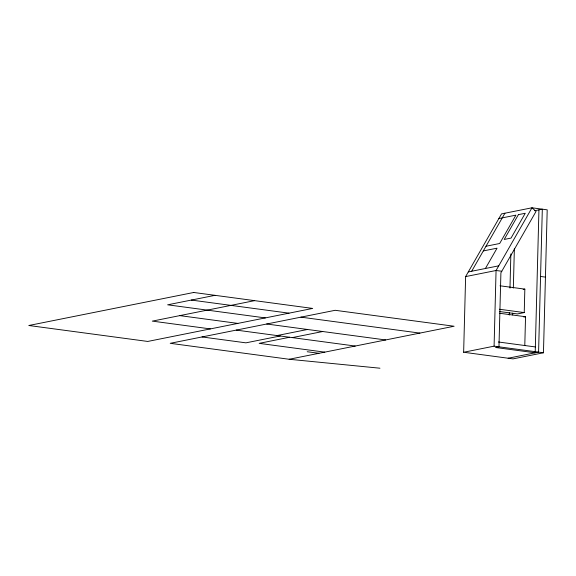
<?xml version="1.0" encoding="UTF-8"?>
<svg xmlns="http://www.w3.org/2000/svg" width="576" height="576" viewBox="0 0 576 576"><rect width="100%" height="100%" fill="white"/><g stroke="black" fill="none" stroke-linecap="round" stroke-linejoin="round"><path stroke-width="0.86" d="M463.644 352.253L465.624 276.588L501.538 213.89L531.979 207.792L547.2 209.837L543.456 352.778L513.014 358.877L463.644 352.253L494.086 346.162L543.456 352.778M494.086 346.162L496.066 270.497L531.979 207.792L536.062 211.406L500.904 272.794L498.967 346.817L495.583 347.494L535.198 352.8M509.263 315.065L509.335 312.372M509.976 288.094L510.869 253.937M512.633 314.95L512.683 313.157M513.338 288.065L514.368 248.645M499.723 311.551L517.464 313.934L524.232 312.581L524.844 289.123L500.004 285.797M524.786 345.643L525.542 316.735L499.37 313.229M535.219 351.965L538.942 209.858M471.679 271.246L504.922 213.214M485.41 268.495L497.052 248.177L483.314 250.927M534.557 210.737L542.318 209.182L538.582 352.123L508.14 358.222M498.866 218.556L515.916 215.143L499.666 243.504L486.007 246.24M214.999 295.33L167.645 304.812L265.313 317.909M254.614 300.643L152.323 321.12L210.377 328.903M468.295 271.922L498.737 265.831M465.624 276.588L496.066 270.497L501.782 271.26M277.042 335.57L307.483 329.472M280.166 335.988L245.93 342.842L202.025 336.953M523.152 289.462L524.844 289.123M289.627 337.255L259.186 343.354L324.756 352.145M292.262 337.608L322.704 331.517M289.166 359.266L454.097 326.246L335.16 310.298L170.23 343.318L289.166 359.266L379.951 368.208M523.829 317.081L525.542 316.735M540.562 276.458L545.436 277.114M499.392 309.247L524.232 312.581M191.318 300.067L288.986 313.164M498.377 341.986L535.349 346.939M300.931 317.153L419.868 333.101M266.695 324.007L385.639 339.955M179.791 315.619L237.845 323.402M236.254 330.098L355.198 346.046M307.224 351.734L318.938 353.304M518.414 214.639L504.202 239.458L511.034 238.09L525.247 213.271L518.414 214.639M193.723 292.478L28.8 325.498L147.737 341.446L312.667 308.426L193.723 292.478"/></g></svg>
